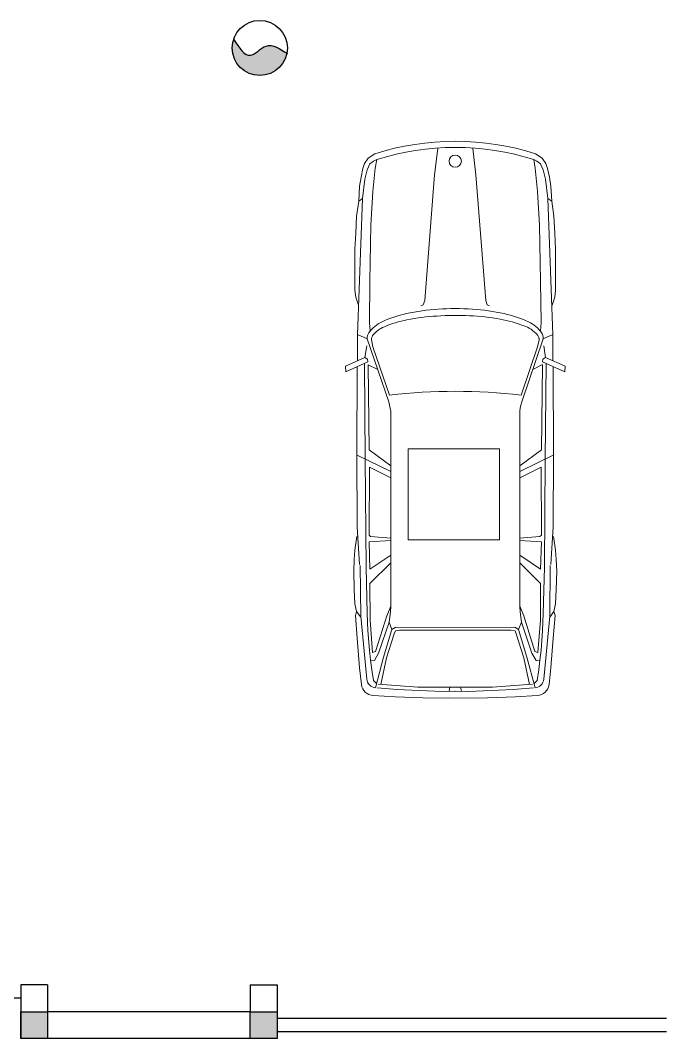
# Model space of a CAD drawing. Header units: inches. Extents: x -1482 to -895, y -39 to 122.
# Drawn here: x -1458.9 to -1454.09, y 51 to 58.58 of the extents above; entities that cross this region are included whole.
import ezdxf

# ---------------------------------------------------------------- set-up
doc = ezdxf.new("R2010")
doc.units = ezdxf.units.IN
doc.header["$MEASUREMENT"] = 0
doc.linetypes.add('DASHED2', pattern=[0.375, 0.25, -0.125])
for name, color, linetype in [('axe', 150, 'Continuous'), ('CAR', 250, 'Continuous'), ('fur', 22, 'Continuous')]:
    doc.layers.add(name, color=color, linetype=linetype)
doc.layers.add('tasisat', color=40, linetype='Continuous', lineweight=30)

# ---------------------------------------------------------------- blocks, each defined once
blk = doc.blocks.new('Renu5')
at = {"layer": 'CAR', "color": 155, "linetype": 'ByBlock', "lineweight": 9}
for p, q in [((0.6433476480112752, 0.7758697964238686), (0.682048393172547, 0.7784502169016129)), ((0.7104286482487377, 0.6262244783902216), (0.6433476480112752, 0.7758697964238686)), ((0.682048393172547, 0.7784502169016129), (0.7413901184266596, 0.646865458500866)), ((-1.358801599201715, 0.6829865781340594), (-1.157555022766849, 0.6984671145390441)), ((-1.157555022766849, 0.6984671145390441), (-1.005329681551478, 0.7113672304680142)), ((-0.9769490291565788, 0.7036271608895714), (-1.015649774322531, 0.6752461112066906)), ((-1.005329681551478, 0.7113672304680142), (-0.9769490291565788, 0.7036271608895714)), ((-0.9769490291565788, 0.7036271608895714), (-0.9253469761577247, 0.7139472536451602)), ((-0.9253469761577247, 0.7139472536451602), (-0.829882145149675, 0.7191076973040182)), ((-0.829882145149675, 0.7191076973040182), (-0.7060406346794555, 0.7216877204734318)), ((-0.7060406346794555, 0.7216877204734318), (-0.6260579292867199, 0.7191076972681032)), ((-0.4041703727421251, 0.6984671144062699), (-0.6595970388982249, 0.682986578010849)), ((-0.6260579292867199, 0.7191076972681032), (-0.5641353862324916, 0.7139472535814693)), ((-0.5641353862324916, 0.7139472535814693), (-0.4712517702989061, 0.7010471376092584)), ((0.0877892757214713, 0.7010471375107717), (-0.4041703727421251, 0.6984671144062699)), ((-0.0308747074977713, 0.4714195114099141), (0.0800496034409815, 0.6984671143210096)), ((0.0877892757214713, 0.7010471375107717), (0.6780710891598459, 0.698404341862096)), ((0.7233299560969009, 0.6958870910164822), (0.8961962774260712, 0.695887090986061)), ((0.8961962774260712, 0.695887090986061), (0.8678160223118291, 0.6313849220381931)), ((0.8961962774260712, 0.695887090986061), (1.816217450244476, 0.6623459947519141)), ((1.094862036079337, 0.6907270445686886), (1.149044906857551, 0.7087872068973278)), ((1.149044906857551, 0.7087872068973278), (1.195485324299518, 0.7139472532715612)), ((1.195485324299518, 0.7139472532715612), (1.473066022666503, 0.7139472532226229)), ((1.473066022666503, 0.7139472532226229), (1.581432161508879, 0.7087872068212243)), ((1.581432161508879, 0.7087872068212243), (1.697534396990864, 0.7036271604184015)), ((1.697534396990864, 0.7036271604184015), (1.798157685204125, 0.6881466239603067)), ((-1.358801599201715, 0.6829865781340594), (-1.472052857412391, 0.6701170537881245)), ((-1.434829646327405, 0.6342879451505933), (-1.010488138766659, 0.6752461112057749)), ((-1.105952969782646, 0.6262244787102019), (-1.240118347305942, 0.6159047832624358)), ((-0.9924279764362912, 0.6313849223659062), (-1.105952969782646, 0.6262244787102019)), ((-0.6673398895263221, 0.6778265316299006), (-1.010488138766659, 0.6752461112057749)), ((-0.6776568039507858, 0.6391253891772886), (-0.9924279764362912, 0.6313849223659062)), ((0.0531405257041477, 0.644285435430957), (-0.6776568039507858, 0.6391253891772886)), ((0.6999552002446129, 0.6495924802489333), (0.0531405257041477, 0.644285435430957)), ((0.1149522239022547, 0.6182174277721313), (0.6917570514027985, 0.6250031985521143)), ((0.439761013536538, 0.4854578728084672), (0.8678160223118291, 0.6313849220381931)), ((0.6594304592191591, 0.5603447760270451), (0.6917570514027985, 0.6250031985521143)), ((0.7284919889344473, 0.6288048988715267), (0.7104286482487377, 0.6262244783902216)), ((0.7413901184266596, 0.646865458500866), (0.7284919889344473, 0.6288048988715267)), ((0.7413901184266596, 0.646865458500866), (0.8187947870933527, 0.6339649452380276)), ((1.798157685204125, 0.6881466239603067), (1.816217450244476, 0.6623459947519141)), ((1.798157685204125, 0.6881466239603067), (1.898780973419219, 0.6829865775602308)), ((1.816217450244476, 0.6623459947519141), (1.947802208631996, 0.6468654582883256)), ((1.898780973419219, 0.6829865775602308), (1.960703516472429, 0.6726660874912238)), ((1.947802208631996, 0.6468654582883256), (2.009724751684395, 0.6313849218370478)), ((1.960703516472429, 0.6726660874912238), (2.020045241747296, 0.6597659715249142)), ((2.009724751684395, 0.6313849218370478), (2.051006314619939, 0.6133243621981447)), ((2.020045241747296, 0.6597659715249142), (2.053701155603435, 0.6491379763869407)), ((2.053701155603435, 0.6491375790935658), (2.089583501542595, 0.6238979281306594)), ((2.089583501542595, 0.6238979281306594), (2.119099618403, 0.5794658287058502)), ((-1.55488951982034, 0.4430384619887153), (-1.54713057878559, 0.5904414561885826)), ((-1.505865106257106, 0.4275583228330504), (-1.495544814821713, 0.5643031276038591)), ((-1.286558566117142, 0.5204411441435646), (-1.494584556727021, 0.5760526819393287)), ((-1.49038615901463, 0.2882334948665785), (-1.470724904319099, 0.5576675336144133)), ((-1.44482137612391, 0.5891748848842919), (-1.465706294377103, 0.5683320797362466)), ((-1.371702907052116, 0.6004238495518669), (-1.44482137612391, 0.5891748848842919)), ((-1.307199546217918, 0.6081643164074056), (-1.371702907052116, 0.6004238495518669)), ((-1.312361380420833, 0.605584293217135), (-1.30978036400033, 0.5823632899094028)), ((-1.30978036400033, 0.5823632899094028), (-1.260759128786331, 0.5539822402110568)), ((-1.240118347305942, 0.6159047832624358), (-1.307199546217918, 0.6081643164074056)), ((-1.260759128786331, 0.5539822402110568), (-1.050480882024177, 0.4828679175453078)), ((-1.037127057008899, 0.6113573632319059), (-1.254510299896596, 0.5952638031488405)), ((-1.254510299896596, 0.5952638031488405), (-1.247857820946508, 0.5746232203249572)), ((-1.247857820946508, 0.5746232203249572), (-1.000167648739977, 0.4972201407857752)), ((-0.7877869253931175, 0.6133243626982098), (-1.037127057008899, 0.6113573632319059)), ((-0.6495242123915183, 0.4714195115189824), (-0.7877869253931175, 0.6133243626982098)), ((-0.6905517550972216, 0.6133243626811172), (-0.5073716976964864, 0.6184844090312374)), ((-0.6905517550972216, 0.6133243626811172), (-0.5966462988620727, 0.4714195115096221)), ((-0.5073716976964864, 0.6184844090312374), (-0.4983203977985334, 0.4714195114923256)), ((-0.4820217271339109, 0.4714195114894768), (-0.4712517703153889, 0.6081643162601839)), ((-0.4712517703153889, 0.6081643162601839), (-0.460931280255335, 0.6184844090229963)), ((-0.460931280255335, 0.6184844090229963), (-0.0016740415455407, 0.6159047830442992)), ((-0.0016740415455407, 0.6159047830442992), (-0.0735053006828714, 0.471419511417443)), ((0.0069823073715565, 0.4714195114033009), (0.1149522239022547, 0.6182174277721313)), ((0.8136327542366784, 0.5926837795934154), (0.4861148933040396, 0.4804926720107157)), ((0.8600763500266593, 0.6030042696432945), (0.8136327542366784, 0.5926837795934154)), ((0.9761785855119, 0.6159047828720488), (0.920345755340918, 0.6112516828488188)), ((0.9761785855119, 0.6159047828720488), (1.257407867336856, 0.613324362337939)), ((1.257407867336856, 0.613324362337939), (1.635611853918525, 0.6055842926978402)), ((1.635611853918525, 0.6055842926978402), (1.862661046020416, 0.5926837794085488)), ((1.862661046020416, 0.5926837794085488), (2.022626059510784, 0.5772032429399748)), ((2.022626059510784, 0.5772032429399748), (2.07938656971485, 0.5668831501652586)), ((2.051006314619939, 0.6133243621981447), (2.069066476953768, 0.5875233356964791)), ((2.069066476953768, 0.5875233356964791), (2.07938656971485, 0.5668831501652586)), ((-1.291720400323312, 0.4998001640283416), (-1.472103293876496, 0.5387783492194437)), ((-1.129174767707955, 0.4481985082961037), (-1.291720400323312, 0.4998001640283416)), ((-1.286558566117142, 0.5204411441435646), (-1.100794115308985, 0.4636790447315094)), ((-1.100794115308985, 0.4636790447315094), (-1.050480882024177, 0.4828679175453078)), ((-0.9795302442682808, 0.4739995347682637), (-1.050480882024177, 0.4828679175453078)), ((-0.9408259234673491, 0.4714195115702607), (-1.002748466517912, 0.4972201407862839)), ((-1.562629192133795, 0.2546920015139527), (-1.55488951982034, 0.4430384619887153)), ((-1.505865106257106, 0.4275583228330504), (-1.513607956910233, 0.2804934252971909)), ((-1.108533787593139, 0.4404584387189834), (-1.129174767707955, 0.4481985082961037)), ((-1.103371754749082, 0.4120773890283699), (-1.108533787593139, 0.4404584387189834)), ((-1.100794115308985, 0.4636790447315094), (-1.083772477863141, 0.4381493696065967)), ((-1.08377247800497, -0.3673808307549986), (-1.085311989699164, 0.4404584387149137)), ((-0.9408259234673491, 0.4714195115702607), (-0.9795302442682808, 0.4739995347682637)), ((0.3550755464356099, 0.47141951134195), (-0.9408259234673491, 0.4714195115702607)), ((-1.103371754881754, -0.3413088501698533), (-1.103371754749082, 0.4120773890283699)), ((-1.513607956910233, 0.2804934252971909), (-1.518766414147185, 0.1205272199247665)), ((-1.490386159059194, 0.0353848654375387), (-1.49038615901463, 0.2882334948665785)), ((-1.565210009949784, 0.0379648886418498), (-1.562629192133795, 0.2546920015139527)), ((1.097442853780153, 0.252111580560765), (1.089703578795989, 0.2675925142959554)), ((1.125823108881166, 0.2417918850845106), (1.097442853780153, 0.252111580560765)), ((1.975518586418525, 0.1748217295230838), (1.125823108881166, 0.2417918850845106)), ((2.154210817826475, 0.1540687126431286), (1.975518586418525, 0.1748217295230838)), ((-1.518766414147185, 0.1205272199247665), (-1.516185596384715, 0.0328040476641813)), ((-1.516185596376984, 0.0766660310876451), (-1.490386159052887, 0.0715051901139445)), ((-1.565210009950801, 0.0328040476727276), (-1.56262919221112, -0.1839226679068145)), ((-1.5187664141771, -0.0497582836264679), (-1.516185596383698, 0.0379648886332017)), ((-1.490386159059194, 0.0353848654375387), (-1.490386159103756, -0.217465353165)), ((-1.513607956996509, -0.2097236944139741), (-1.5187664141771, -0.0497582836264679)), ((-1.51618559639143, -0.0058970947902621), (-1.490386159065706, -0.0007362538257184)), ((1.975518586369483, -0.1040523971624968), (1.125823108808524, -0.1710233470112442)), ((2.154210817784758, -0.0832993803455201), (1.975518586369483, -0.1040523971624968)), ((-1.56262919221112, -0.1839226679068145), (-1.554889519964003, -0.372269922971175)), ((1.097442853703642, -0.181342645184255), (1.089703578714187, -0.1968235789165965)), ((1.097442853703642, -0.181342645184255), (1.089703578714187, -0.1968235789165965)), ((1.125823108808524, -0.1710233470112442), (1.097442853703642, -0.181342645184255)), ((1.125823108808524, -0.1710233470112442), (1.097442853703642, -0.181342645184255)), ((-1.505865106395273, -0.3567889892459554), (-1.513607956996509, -0.2097236944139741)), ((-1.490386159103756, -0.217465353165), (-1.470724904503254, -0.4868985973331056)), ((-1.103371754881754, -0.3413088501698533), (-1.108533787735985, -0.3696891052717843)), ((-1.554889519964003, -0.372269922971175), (-1.54713057898114, -0.5196721225869388)), ((-1.505865106395273, -0.3567889892459554), (-1.4955448150079, -0.4935341913138017)), ((-1.129174767853446, -0.3774299694284302), (-1.291720400486916, -0.4290312278100127)), ((-1.28655856628807, -0.4496722079270671), (-1.100794115459971, -0.3929109031672832)), ((-1.260759128968855, -0.483213304003716), (-1.050480882181674, -0.4120993787054099)), ((-1.108533787735985, -0.3696891052717843), (-1.129174767853446, -0.3774299694284302)), ((-1.100794115459971, -0.3929109031672832), (-1.08377247800497, -0.3673808307549986)), ((-1.100794115459971, -0.3929109031672832), (-1.050480882181674, -0.4120993787054099)), ((-0.9795302444229304, -0.4032309959532933), (-1.050480882181674, -0.4120993787054099)), ((-0.9408259236209808, -0.4006501781821746), (-1.002748466680702, -0.4264512046697994)), ((-0.9408259236209808, -0.4006501781821746), (-0.9795302444229304, -0.4032309959532933)), ((0.3550755462819781, -0.4006501784104846), (-0.9408259236209808, -0.4006501781821746)), ((-0.649524251253432, -0.4006501782335543), (-0.7877869255966026, -0.5425554266575237)), ((-0.6905517553009101, -0.5425554266746166), (-0.5966463253057226, -0.4006501782428127)), ((-0.5073716979020074, -0.5477154730892418), (-0.4983204003032268, -0.4006501782601089)), ((-0.4820217305469603, -0.4006501782630595), (-0.4712517705170427, -0.5373945857441563)), ((-0.0016740417500438, -0.5451362445739312), (-0.0735052621092969, -0.4006501783349918)), ((-0.0308747076511997, -0.4006501783425206), (0.0800496032073799, -0.6276977812925836)), ((0.0069823353702345, -0.400650178349134), (0.114952223696938, -0.547448492049391)), ((0.813632754040519, -0.5219144468234156), (0.4861147600944147, -0.4097240881313156)), ((-1.28655856628807, -0.4496722079270671), (-1.494584556917483, -0.5052829510628271)), ((-1.291720400486916, -0.4290312278100127), (-1.472103298055666, -0.4680094138023357)), ((-1.247857821136564, -0.503854284122093), (-1.000167648902765, -0.4264512046702065)), ((0.439761013378023, -0.4146889372001873), (0.8678160221018318, -0.5606155892873212)), ((-1.44482137631885, -0.5184055513186646), (-1.465706294564918, -0.4975635407500432)), ((-1.371702907251329, -0.52965531059873), (-1.44482137631885, -0.5184055513186646)), ((-1.307199546419572, -0.5373945855969348), (-1.371702907251329, -0.52965531059873)), ((-1.312361380621672, -0.5348153569915822), (-1.309780364193031, -0.5115935590979146)), ((-1.309780364193031, -0.5115935590979146), (-1.260759128968855, -0.483213304003716)), ((-1.240118347510445, -0.5451362443556933), (-1.307199546419572, -0.5373945855969348)), ((-1.254510300093774, -0.5244952642370108), (-1.247857821136564, -0.503854284122093)), ((-1.037127057211773, -0.5405888243966889), (-1.254510300093774, -0.5244952642370108)), ((-1.105952969990811, -0.5554555425572935), (-1.240118347510445, -0.5451362443556933)), ((-0.7877869255966026, -0.5425554266575237), (-1.037127057211773, -0.5405888243966889)), ((-0.6905517553009101, -0.5425554266746166), (-0.5073716979020074, -0.5477154730892418)), ((-0.4712517705170427, -0.5373945857441563), (-0.4609312804608561, -0.5477154730973811)), ((-0.4609312804608561, -0.5477154730973811), (-0.0016740417500438, -0.5451362445739312)), ((0.114952223696938, -0.547448492049391), (0.6917570511950402, -0.5542342630326558)), ((0.6594300069019976, -0.4895754824783121), (0.6923688829957433, -0.5554555428741202)), ((0.8600763498268362, -0.5322345395963004), (0.813632754040519, -0.5219144468234156)), ((0.9761785853073972, -0.5451362447461814), (0.9203457551380428, -0.5404831447032133)), ((0.9761785853073972, -0.5451362447461814), (1.257407867133166, -0.5425554270177945)), ((1.257407867133166, -0.5425554270177945), (1.635611853717685, -0.5348153575108766)), ((1.635611853717685, -0.5348153575108766), (1.862661045824053, -0.5219144470082822)), ((1.862661045824053, -0.5219144470082822), (2.022626059319915, -0.5064335133025974)), ((2.009724751474395, -0.5606155894884663), (2.051006314416454, -0.5425554271575889)), ((2.022626059319915, -0.5064335133025974), (2.079386569527438, -0.4961142151346734)), ((2.051006314416454, -0.5425554271575889), (2.069066476759235, -0.5167544006622316)), ((2.069066476759235, -0.5167544006622316), (2.079386569527438, -0.4961142151346734)), ((2.079386569527438, -0.4961142151346734), (2.079386569527438, -0.4961142151346734)), ((2.089583501335243, -0.5531297876903848), (2.119099618211318, -0.5086972909825787)), ((-1.358801599429821, -0.6122168473053767), (-1.472052857636021, -0.5993485147996829)), ((-1.43482964653842, -0.5635190088819017), (-1.01048813899212, -0.604477572379918)), ((-1.358801599429821, -0.6122168473053767), (-1.157555023000448, -0.6276977810745489)), ((-0.9924279766462882, -0.5606155889596081), (-1.105952969990811, -0.5554555425572935)), ((-0.9769490293920116, -0.6328578274887674), (-1.015649774547991, -0.6044775723790023)), ((-0.6673398897525981, -0.6070568010447899), (-1.01048813899212, -0.604477572379918)), ((-0.6776568041634281, -0.5683564531753662), (-0.9924279766462882, -0.5606155889596081)), ((0.0531405254894706, -0.5735164996864435), (-0.6776568041634281, -0.5683564531753662)), ((-0.4041703729757267, -0.6276977812073234), (-0.6595970391263322, -0.6122168474284853)), ((0.6999552000281044, -0.5788227501455739), (0.0531405254894706, -0.5735164996864435)), ((0.7104286480405717, -0.5554555428772743), (0.6433476477502033, -0.7051008608873173)), ((0.6820483929108648, -0.7076808840853204), (0.7413901182111678, -0.5760965229989071)), ((0.7284919887252636, -0.5580355660716148), (0.7104286480405717, -0.5554555428772743)), ((0.7413901182111678, -0.5760965229989071), (0.7284919887252636, -0.5580355660716148)), ((0.7413901182111678, -0.5760965229989071), (0.8187947868823375, -0.5631956124698593)), ((0.8961962771934873, -0.6251185528319089), (0.8678160221018318, -0.5606155892873212)), ((0.8961962771934873, -0.6251185528319089), (1.816217450023493, -0.5915774569220164)), ((1.094862035848584, -0.6199585064846377), (1.149044906620289, -0.6380178742456551)), ((1.697534396755433, -0.6328578279598358), (1.798157684974188, -0.6173776888305227)), ((1.798157684974188, -0.6173776888305227), (1.816217450023493, -0.5915774569220164)), ((1.798157684974188, -0.6173776888305227), (1.89878097319111, -0.6122168478792056)), ((1.816217450023493, -0.5915774569220164), (1.947802208416505, -0.5760965232113461)), ((1.89878097319111, -0.6122168478792056), (1.960703516247985, -0.601896755125448)), ((1.947802208416505, -0.5760965232113461), (2.009724751474395, -0.5606155894884663)), ((1.960703516247985, -0.601896755125448), (2.020045241527328, -0.5889974337667451)), ((2.020045241527328, -0.5889974337667451), (2.053701155387331, -0.5783690413473006)), ((2.053701155387331, -0.5783690413473006), (2.089583501335243, -0.5531297876903848)), ((-1.157555023000448, -0.6276977810745489), (-1.005329681789759, -0.6405986916439889)), ((-1.005329681789759, -0.6405986916439889), (-0.9769490293920116, -0.6328578274887674)), ((-0.9769490293920116, -0.6328578274887674), (-0.9253469763968204, -0.6431787148493175)), ((-0.9253469763968204, -0.6431787148493175), (-0.8298821453906013, -0.6483387612484777)), ((-0.8298821453906013, -0.6483387612484777), (-0.7060406349213997, -0.6509187844614372)), ((-0.7060406349213997, -0.6509187844614372), (-0.6260579295276463, -0.6483387612843928)), ((-0.6260579295276463, -0.6483387612843928), (-0.5641353864715875, -0.6431787149129065)), ((-0.5641353864715875, -0.6431787149129065), (-0.4712517705335248, -0.6302785989734571)), ((0.0877892754870562, -0.630278599071944), (-0.4041703729757267, -0.6276977812073234)), ((0.0877892754870562, -0.630278599071944), (0.6780710889262443, -0.6276350090443792)), ((0.7192811390578023, -0.6251185528007758), (0.8961962771934873, -0.6251185528319089)), ((1.149044906620289, -0.6380178742456551), (1.195485324060422, -0.6431787152229166)), ((1.195485324060422, -0.6431787152229166), (1.473066022427408, -0.6431787152717529)), ((1.473066022427408, -0.6431787152717529), (1.581432161271616, -0.6380178743217583)), ((1.581432161271616, -0.6380178743217583), (1.697534396755433, -0.6328578279598358)), ((0.6433476477502033, -0.7051008608873173), (0.6820483929108648, -0.7076808840853204))]:
    blk.add_line(p, q, dxfattribs=at)
blk.add_lwpolyline([(0.1222289242294892, 0.3529571060276986), (-0.4938120573700716, 0.3529571060276986), (-0.4938120573700716, -0.2630838755718621), (0.1222289242294892, -0.2630838755718621)], close=True, dxfattribs=at)
for centre, radius in [((2.069066476856501, 0.0353848648104986), 0.0412808800909188), ((1.960703516247985, -0.601896755125448), 0)]:
    blk.add_circle(centre, radius, dxfattribs=at)
for centre, radius, start, end in [((-1.462210907242057, 0.585633411723478), 0.0850549652022419, 96.48310390078069, 176.9872476514287), ((-1.428427859506419, 0.5679415403399612), 0.066654735342844, 95.513126368586, 173.0104266432773), ((0.8678160222988058, 0.5566222543272068), 0.0747625741502047, 57.8678115735427, 89.99999998990364), ((0.8600771446050661, 0.554909125286335), 0.0480948716836031, 85.1675739964112, 90.00094658166601), ((0.859878497916087, 0.5530144331707829), 0.0499996068458234, 75.70515488303256, 85.12365260061615), ((0.8569321702293555, 0.5430225047360845), 0.0604110470274464, 58.71158248080496, 75.33718060015356), ((0.7829938862600914, 0.4527054040296285), 0.1767435882357685, 20.61685378579028, 53.42681553030643), ((0.7872286363659659, 0.4457384673672073), 0.2117268031574387, 23.72932879359992, 55.3592438594596), ((0.4018510410341225, 0.0353848651042295), 1.75971912243536, 342.4200499105927, 17.57993773764985), ((0.4018510410341225, 0.0353848651042295), 1.801378492916763, 342.4200619723153, 17.57992596110629), ((0.3550755464818005, 0.7338727081635223), 0.262453196821516, 269.9999999899036, 288.8247753096059), ((0.2863390246265069, 0.2291547774920912), 0.7211252718802879, 10.63377967381985, 23.34734117273773), ((0.3341806958068458, 0.2178819752006682), 0.7186465534850133, 11.93542566142012, 25.82493683137695), ((-3.34865799348329, 0.035384865764845), 3.860518624798991, 353.3792032466223, 6.620779606201432), ((-0.4889345040403124, 0.0679390845843233), 1.512912431011161, 3.479155826560738, 11.21644652177802), ((-0.3320858597984033, 0.06294431221916999), 1.402619508763456, 3.626310689346476, 12.49907461595096), ((-0.9072284118126824, 0.0352696502554027), 1.932431539766254, 357.1249528075688, 3.693371078633903), ((-0.6563173821839678, 0.0353848652906223), 1.727959173659566, 356.1416551429596, 3.858318549612719), ((-0.5744677952154706, 0.0129608324833856), 1.59898046921959, 349.8693101498961, 357.3252628323603), ((-0.3320854625146943, 0.0078246236609662), 1.402619217459639, 347.5009376959499, 356.3736882639962), ((0.1939893709258475, -0.1315204663576574), 0.8171214802875073, 338.6735147807107, 350.3644740525241), ((0.3341806957425444, -0.1471134368485249), 0.7186462416380982, 334.1750916601723, 348.0646362991415), ((0.3550755462357866, -0.6631029779385803), 0.262452725540129, 71.17519668371814, 89.99999998990364), ((0.7481691351439821, -0.3570543816189858), 0.2190338255388626, 312.5387669465287, 340.9092993652095), ((0.787228636221288, -0.3749691345880506), 0.2117271382155387, 304.6406950073345, 336.2705727634291), ((-1.462210907435979, -0.5148648727384956), 0.0850551076775526, 183.0127523283893, 263.5169262970069), ((-1.428427859694034, -0.4971726040735077), 0.0666548361603083, 186.9895733365307, 264.4868736112324), ((0.8600763498351796, -0.4841795218704912), 0.0480558123125946, 269.9999999899036, 272.4169829179368), ((0.8600517176459483, -0.483709921098643), 0.0485258782169328, 272.4226579207664, 277.2243943378698), ((0.8597843392034505, -0.4817822536327869), 0.0504720631692855, 277.2503231234393, 284.2681424809119), ((0.8678160221150584, -0.4858529215763345), 0.0747626677109745, 269.9999999899036, 302.1320264652541), ((0.8584208283339441, -0.4766516069600403), 0.0557801255814997, 284.32664035948, 293.0822042242233), ((0.8513354982486092, -0.4612779424368334), 0.0727023428848302, 293.4690280806072, 308.160110605708)]:
    blk.add_arc(centre, radius, start, end, dxfattribs=at)
blk = doc.blocks.new('A$C2CD672AE')
blk.add_hatch(color=0).paths.add_polyline_path([(0.2000000000000455, 0.2000031993611628), (0, 0.2000031993611628), (0, 3.1993611174e-06), (0.2000000000000454, 3.1993611174e-06)])
at = {"color": 0}
blk.add_lwpolyline([(0, 0.2000031993611628), (0.2000000000000455, 0.2000031993611628), (0.2000000000000455, 3.1993611174e-06), (0, 3.1993611174e-06)], close=True, dxfattribs=at)

msp = doc.modelspace()

# ---------------------------------------------------------------- hatches: boundary and pattern name
at = {"layer": 'tasisat', "linetype": 'Continuous'}
h = msp.add_hatch(color=256, dxfattribs=at)
edge = h.paths.add_edge_path()
edge.add_arc((-1457.121959719724, 58.37091888598115), 0.2053909109527012, -198.87410383259555, -180.00000000002353, ccw=False)
edge.add_spline(control_points=[(-1457.316307103215, 58.43736074652179), (-1457.276614775835, 58.37324778738684), (-1457.206320950164, 58.25970581415686), (-1457.068126872543, 58.43020644581793), (-1456.972871622316, 58.36738088137918), (-1456.920372550304, 58.33157375361088)], knot_values=[0, 0, 0, 0, 0.1740386964245204, 0.3082168921385942, 0.472573407900701, 0.472573407900701, 0.472573407900701, 0.472573407900701], degree=3, periodic=0)
edge.add_arc((-1457.121959719724, 58.37091888598115), 0.2053909109527012, -540.0000000000391, -371.0439657707317, ccw=False)

# ---------------------------------------------------------------- linework, layer by layer
at = {"color": 8}
for p, q in [((-1458.90159704417, 51.39789820715326), (-1458.90159704417, 50.99789820715328)), ((-1458.70159704417, 51.39789820715337), (-1458.90159704417, 51.39789820715349)), ((-1458.70159704417, 51.39789820715337), (-1458.70159704417, 51.19789820715339)), ((-1457.193282792327, 51.39789820715355), (-1457.193282792327, 51.19789820715361)), ((-1457.193282792327, 51.39789820715343), (-1456.993282792327, 51.39789820715343)), ((-1457.193282792327, 51.39789820715343), (-1457.193282792327, 51.1978982071535)), ((-1456.993282792327, 51.39789820715343), (-1456.993282792327, 51.1978982071535)), ((-1457.193282792327, 51.19789820715361), (-1458.70159704417, 51.19789820715339)), ((-1456.993282792327, 50.9978982071535), (-1458.90159704417, 50.99789820715328))]:
    msp.add_line(p, q, dxfattribs=at)
at = {"color": 252, "ltscale": 0.3}
for p, q in [((-1456.993282792327, 51.19789820715351), (-1456.993282792327, 50.9978982071535)), ((-1456.993282792327, 51.1978982071535), (-1456.993282792327, 50.99789820715351))]:
    msp.add_line(p, q, dxfattribs=at)
at = {"layer": 'axe', "color": 5}
for p, q in [((-1454.093282792328, 51.14789820715345), (-1456.993282792327, 51.14789820715345)), ((-1454.093282792328, 51.04789820715357), (-1456.993282792327, 51.04789820715357))]:
    msp.add_line(p, q, dxfattribs=at)
at = {"layer": 'fur', "color": 136, "linetype": 'DASHED2', "ltscale": 0.5}
msp.add_line((-1458.90159704417, 51.29789820715335), (-1460.10159704417, 51.29789820715357), dxfattribs=at)
at = {"layer": 'tasisat', "linetype": 'Continuous'}
msp.add_circle((-1457.121959719724, 58.37091888598115), 0.2053909109527012, dxfattribs=at)
msp.add_spline([(-1457.316307103215, 58.43736074652179), (-1457.190904990734, 58.3166802674109), (-1457.075344867707, 58.38486858144597), (-1456.916568808771, 58.32897802525395)], degree=3, dxfattribs=at)

# ---------------------------------------------------------------- block references
at = {"color": 0, "rotation": 90}
for p in [(-1458.701593844809, 50.99789820715329), (-1456.993279592966, 50.99789820715351)]:
    msp.add_blockref('A$C2CD672AE', p, dxfattribs=at)
at = {"layer": 'axe', "color": 5, "xscale": 1.099999999984902, "yscale": 1.099999999984902, "zscale": 1.099999999984902, "rotation": 90}
msp.add_blockref('Renu5', (-1455.627905874815, 55.25263830627242), dxfattribs=at)

doc.saveas('drawing.dxf')
